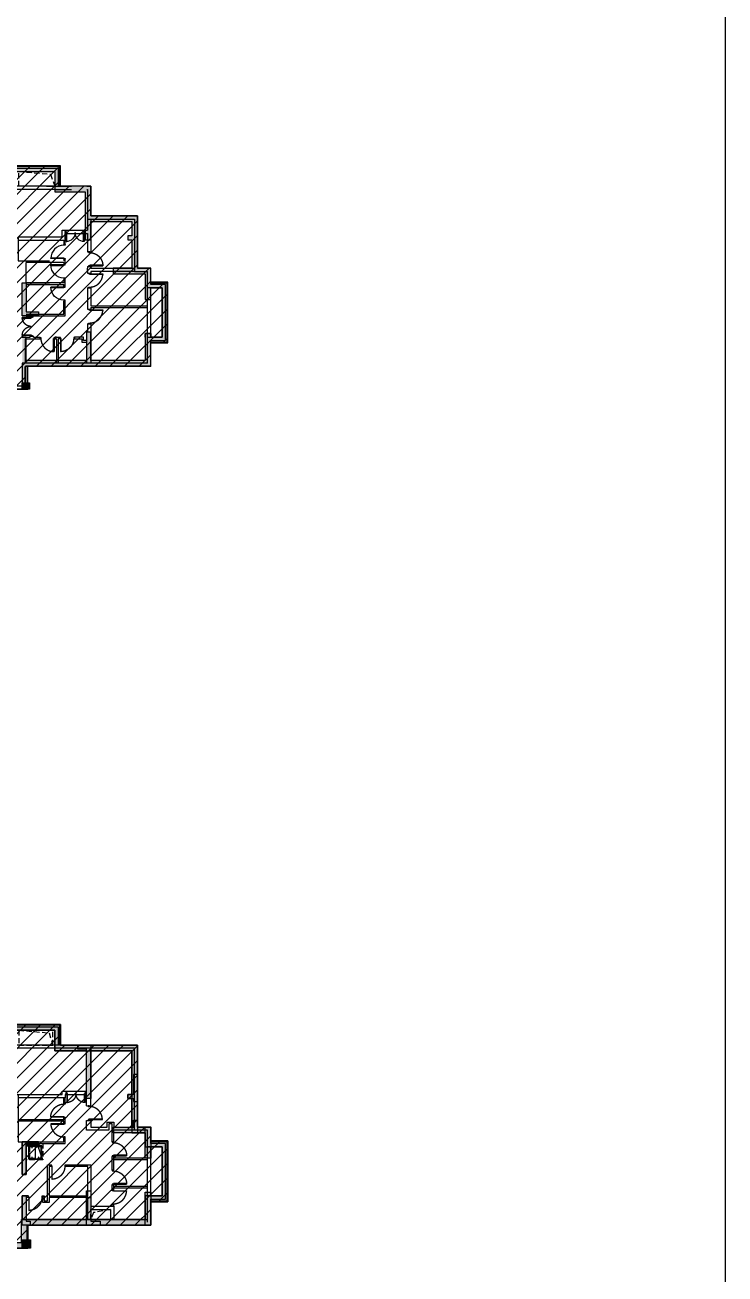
# Model space of a CAD drawing. Header units: millimetres. Extents: x 251690 to 518990, y -633409 to -276709.
# Drawn here: x 476310 to 518990, y -562570 to -486433 of the extents above; entities that cross this region are included whole.
import ezdxf
from ezdxf.xclip import XClip

# ---------------------------------------------------------------- set-up
doc = ezdxf.new("R2010")
doc.units = ezdxf.units.MM
doc.header["$LTSCALE"] = 100
doc.header["$XCLIPFRAME"] = 0
for name, pattern in [('X5-B2F$0$HIDDEN2', [4.7625, 3.175, -1.5875]), ('XA6-130-N-B2F$0$HIDDEN2', [4.7625, 3.175, -1.5875]), ('XA6-130-S-B2F$0$HIDDEN2', [4.7625, 3.175, -1.5875])]:
    doc.linetypes.add(name, pattern=pattern)
for name, color, linetype in [('-ACO-TTLB', 153, 'Continuous'), ('4#-HW-B2F$0$S-HATCH-X', 251, 'Continuous'), ('4#-W-B2F$0$S-COLUMN-S', 2, 'Continuous'), ('4#-W-B2F$0$S-WALL-S', 4, 'Continuous'), ('5#-HW-B2F$0$S-HATCH-X', 251, 'Continuous'), ('5#-W-B2F$0$S-COLUMN-S', 2, 'Continuous'), ('5#-W-B2F$0$S-WALL-S', 4, 'Continuous'), ('A-HATCH', 251, 'Continuous'), ('X4-B2F$0$A-DOOR', 190, 'Continuous'), ('X4-B2F$0$A-STAIR', 142, 'Continuous'), ('X4-B2F$0$A-WALL', 2, 'Continuous'), ('X5-B2F$0$A-CONC', 30, 'Continuous'), ('X5-B2F$0$A-DRAIN', 152, 'Continuous'), ('X5-B2F$0$A-HOLE-FLOR', 242, 'Continuous'), ('X5-B2F$0$A-LOWER', 131, 'X5-B2F$0$HIDDEN2'), ('X5-B2F$0$A-WALL', 2, 'Continuous'), ('X5-B2F$0$X23-BF$0$A-HATCH', 251, 'Continuous'), ('XA6-130-N-B2F$0$A-CONC', 30, 'Continuous'), ('XA6-130-N-B2F$0$A-DOOR', 190, 'Continuous'), ('XA6-130-N-B2F$0$A-STAIR', 142, 'Continuous'), ('XA6-130-N-B2F$0$A-VOID', 221, 'XA6-130-N-B2F$0$HIDDEN2'), ('XA6-130-N-B2F$0$A-WALL', 2, 'Continuous'), ('XA6-130-S-B2F$0$A-DOOR', 190, 'Continuous'), ('XA6-130-S-B2F$0$A-VOID', 221, 'XA6-130-S-B2F$0$HIDDEN2'), ('XA6-130-S-B2F$0$A-WALL', 2, 'Continuous'), ('xref(dwg引用图层)', 7, 'Continuous')]:
    doc.layers.add(name, color=color, linetype=linetype)
doc.layers.add('4#-HW-B2F$0$S-EDIT', color=241, linetype='Continuous', plot=False)
doc.layers.add('5#-HW-B2F$0$S-EDIT', color=241, linetype='Continuous', plot=False)
doc.layers.add('yichutu', color=7, linetype='Continuous', true_color=0xffffff, plot=False)

# ---------------------------------------------------------------- blocks, each defined once
blk = doc.blocks.new('*U105')
for points in [[(-900, 35), (-850, 35), (-850, -35), (-900, -35)], [(-50, 35), (0, 35), (0, -35), (-50, -35)], [(-85, -835), (-85, -35), (-50, -35), (-50, -835)]]:
    blk.add_lwpolyline(points, close=True)
blk.add_arc((-50, -35), 800, 180, 270)
blk = doc.blocks.new('*U104')
for points in [[(-900, 35), (-850, 35), (-850, -35), (-900, -35)], [(-50, 35), (0, 35), (0, -35), (-50, -35)], [(-85, -835), (-85, -35), (-50, -35), (-50, -835)]]:
    blk.add_lwpolyline(points, close=True)
blk.add_arc((-50, -35), 800, 180, 270)
blk = doc.blocks.new('*U109')
at = {"linetype": 'ByBlock', "lineweight": -2}
for points in [[(0, -35), (50, -35), (50, 35), (0, 35)], [(1150, -35), (1200, -35), (1200, 35), (1150, 35)], [(85, -585), (85, -35), (50, -35), (50, -585)], [(1115, -585), (1115, -35), (1150, -35), (1150, -585)]]:
    blk.add_lwpolyline(points, close=True, dxfattribs=at)
for centre, start, end in [((50, -35), 270, 0), ((1150, -35), 180, 270)]:
    blk.add_arc(centre, 550, start, end, dxfattribs=at)
blk = doc.blocks.new('XA6-130-S-B2F')
at = {"layer": 'XA6-130-S-B2F$0$A-VOID'}
blk.add_lwpolyline([(34630, 13190), (36563, 13024), (36830, 12290)], dxfattribs=at)
blk.add_lwpolyline([(34630, 13190), (36830, 13190), (36830, 12290), (34630, 12290)], close=True, dxfattribs=at)
at = {"layer": 'XA6-130-S-B2F$0$A-WALL'}
for points in [[(33030, 13390), (37030, 13390), (37030, 12290)], [(33030, 13190), (36830, 13190), (36830, 12090), (38820, 12090), (38820, 10290), (41680, 10290), (41680, 7090), (42480, 7090)], [(36830, 12290), (33840, 12290)], [(36330, 12290), (39020, 12290), (39020, 10490), (41880, 10490)], [(36830, 12090), (33840, 12090)], [(38820, 10290), (38820, 9600)], [(39020, 10490), (41880, 10490), (41880, 7290), (42680, 7290)], [(39020, 10290), (39020, 8290)], [(34590, 9210), (37320, 9210), (37320, 9600), (37520, 9600)], [(34590, 9210), (34590, 7740), (37420, 7740)], [(38720, 9600), (38820, 9600)], [(38720, 9400), (38820, 9400)], [(38820, 9400), (38820, 8290)], [(34590, 9010), (37420, 9010)], [(37420, 7640), (35090, 7640)], [(35090, 6390), (35090, 7640)], [(38820, 8290), (39020, 8290)], [(38820, 7390), (38820, 7290)], [(38820, 7390), (39020, 7390)], [(38820, 7090), (38820, 7290)], [(38820, 7090), (38820, 6990)], [(38820, 6990), (39020, 6990)], [(39020, 7390), (39020, 7290)], [(39020, 7290), (41680, 7290)], [(41680, 7090), (39020, 7090)], [(39020, 7090), (39020, 6990)], [(37420, 6640), (37420, 6390), (35090, 6390)], [(37420, 6100), (37420, 6290), (35090, 6290)], [(38820, 6090), (39020, 6090)], [(38820, 6090), (38820, 4800)], [(39020, 6090), (39020, 5000)], [(35090, 4490), (37420, 4490), (37420, 5200)], [(35530, 4390), (37520, 4390), (37520, 5200)], [(38820, 4800), (39020, 4800)], [(39020, 5000), (42480, 5000)], [(39020, 4900), (39020, 4800)], [(39020, 4900), (42480, 4900)], [(35090, 4390), (35330, 4390)], [(35330, 4340), (35330, 4390)], [(35330, 4340), (35530, 4340)], [(35530, 4340), (35530, 4390)], [(38820, 3900), (38820, 3400), (38770, 3400), (38770, 2890), (38570, 2890), (38570, 3090), (38030, 3090)], [(38820, 3900), (39020, 3900)], [(39020, 3900), (39020, 1510)], [(34840, 3090), (35330, 3090)], [(35330, 3090), (35330, 3140)], [(35330, 3140), (35530, 3140)], [(35530, 3090), (35530, 3140)], [(35530, 3090), (35930, 3090)], [(35930, 3090), (35930, 2990)], [(36830, 3090), (37130, 3090)], [(36830, 3090), (36830, 2990)], [(36930, 3090), (36830, 3090)], [(37130, 3090), (37130, 2990)], [(38030, 3090), (38030, 2990)], [(35020, 2990), (35930, 2990)], [(35020, 2990), (35020, 1510)], [(36830, 2990), (36930, 2990)], [(36930, 2990), (36830, 2990)], [(36930, 2990), (36930, 1510)], [(37130, 2990), (37030, 2990), (37030, 1510)], [(38030, 2990), (38470, 2990), (38470, 2790), (38770, 2790), (38770, 1510)], [(42480, 1510), (34840, 1510), (34840, 110), (32830, 110)], [(42680, 1310), (35040, 1310), (35040, -90), (32830, -90)]]:
    blk.add_lwpolyline(points, dxfattribs=at)
at = {"layer": 'XA6-130-S-B2F$0$A-DOOR', "xscale": -1}
for name, p, rotation in [('*U104', (38920, 7390), 90), ('*U109', (35430, 3140), 270)]:
    blk.add_blockref(name, p, dxfattribs=dict(at, rotation=rotation))
at = {"layer": 'XA6-130-S-B2F$0$A-DOOR', "rotation": 90}
for p in [(38920, 6990), (38920, 4800)]:
    blk.add_blockref('*U104', p, dxfattribs=at)
at = {"layer": 'XA6-130-S-B2F$0$A-DOOR'}
blk.add_blockref('*U105', (36830, 3040), dxfattribs=at)
at = {"layer": 'XA6-130-S-B2F$0$A-DOOR', "xscale": -1}
blk.add_blockref('*U105', (37130, 3040), dxfattribs=at)
blk = doc.blocks.new('*U90')
at = {"linetype": 'ByBlock', "lineweight": -2}
for points in [[(0, -35), (50, -35), (50, 35), (0, 35)], [(1150, -35), (1200, -35), (1200, 35), (1150, 35)], [(85, -585), (85, -35), (50, -35), (50, -585)], [(1115, -585), (1115, -35), (1150, -35), (1150, -585)]]:
    blk.add_lwpolyline(points, close=True, dxfattribs=at)
for centre, start, end in [((50, -35), 270, 0), ((1150, -35), 180, 270)]:
    blk.add_arc(centre, 550, start, end, dxfattribs=at)
blk = doc.blocks.new('*U89')
for points in [[(-815, 835), (-815, 35), (-850, 35), (-850, 835)], [(-850, -35), (-900, -35), (-900, 35), (-850, 35)], [(0, -35), (-50, -35), (-50, 35), (0, 35)]]:
    blk.add_lwpolyline(points, close=True)
blk.add_arc((-850, 35), 800, 0, 90)
blk = doc.blocks.new('X4-B2F')
at = {"layer": 'X4-B2F$0$A-STAIR'}
for points in [[(37470, 9600), (38670, 9600)], [(37470, 9400), (38670, 9400)]]:
    blk.add_lwpolyline(points, dxfattribs=at)
at = {"layer": 'X4-B2F$0$A-WALL'}
for points in [[(34590, 9210), (37270, 9210), (37270, 9600), (37470, 9600)], [(37470, 9600), (37470, 9400)], [(37470, 8740), (37470, 9400), (37470, 9400)], [(38670, 9600), (38820, 9600)], [(38670, 9600), (38670, 9400)], [(38670, 9400), (38820, 9400)], [(34590, 9010), (37370, 9010)], [(37370, 9010), (37370, 8740)], [(37370, 8740), (37470, 8740)], [(37370, 6640), (37370, 6390), (35090, 6390), (35090, 7640)], [(37370, 7640), (35090, 7640)], [(37370, 7840), (37370, 7740)], [(37370, 7840), (37470, 7840)], [(37370, 7640), (37370, 7540)], [(37470, 7540), (37470, 7840)], [(37370, 7540), (37470, 7540)], [(42480, 1500), (42480, 3090), (43380, 3090), (43380, 6090), (42480, 6090), (42480, 7100)], [(42680, 1300), (42680, 2890), (43580, 2890), (43580, 6290), (42680, 6290), (42680, 7300)], [(35090, 6290), (37370, 6290)], [(37370, 6640), (37470, 6640)], [(37370, 6190), (37370, 6290)], [(37370, 6190), (37470, 6190)], [(37470, 6190), (37470, 6640)], [(42480, 3090), (42480, 6090)], [(42680, 3090), (42680, 6090)], [(35090, 4490), (37370, 4490), (37370, 5290)], [(35530, 4390), (37470, 4390), (37470, 5290)], [(37370, 5290), (37470, 5290)]]:
    blk.add_lwpolyline(points, dxfattribs=at)
ref = blk.add_blockref('XA6-130-S-B2F', (0, 0))
XClip(ref).set_block_clipping_path([(37840.8996459641, 14900), (5163.8218483761, 14900), (5163.8218483761, 11389.0947545476), (6501.5974578339, 11389.0947545476), (6501.5974578339, 3910.0724223364), (3825.040564618, 3910.0724223364), (3825.040564618, 12434.2481995866), (3649.9999999999, 12434.2481995866), (3649.9999999999, 14900), (-1989.1636662642, 14900), (-1989.1636662642, -2000), (44579.9999999999, -2000), (44579.9999999999, 14900), (39354.7214943403, 14900), (39354.7214943403, 12434.2481995866), (38783.5944561776, 12434.2481995866), (38783.5944561776, 3910.0724223364), (36503.1240365063, 3910.0724223364), (36503.1240365063, 11389.0947545476), (37840.8996459641, 11389.0947545476)])
at = {"layer": 'X4-B2F$0$A-DOOR', "xscale": -1}
blk.add_blockref('*U90', (38670, 9500), dxfattribs=at)
at = {"layer": 'X4-B2F$0$A-DOOR', "rotation": 90}
blk.add_blockref('*U89', (37420, 8740), dxfattribs=at)
at = {"layer": 'X4-B2F$0$A-DOOR', "xscale": -1, "rotation": 90}
for p in [(37420, 6640), (37420, 5290)]:
    blk.add_blockref('*U89', p, dxfattribs=at)
blk = doc.blocks.new('*U74')
at = {"linetype": 'ByBlock', "lineweight": -2}
for points in [[(0, -35), (50, -35), (50, 35), (0, 35)], [(1150, -35), (1200, -35), (1200, 35), (1150, 35)], [(85, -585), (85, -35), (50, -35), (50, -585)], [(1115, -585), (1115, -35), (1150, -35), (1150, -585)]]:
    blk.add_lwpolyline(points, close=True, dxfattribs=at)
for centre, start, end in [((50, -35), 270, 0), ((1150, -35), 180, 270)]:
    blk.add_arc(centre, 550, start, end, dxfattribs=at)
blk = doc.blocks.new('*U66')
for points in [[(-850, 35), (-900, 35), (-900, -35), (-850, -35)], [(0, 35), (-50, 35), (-50, -35), (0, -35)], [(-815, -835), (-815, -35), (-850, -35), (-850, -835)]]:
    blk.add_lwpolyline(points, close=True)
blk.add_arc((-850, -35), 800, 270, 0)
blk = doc.blocks.new('*U67')
for points in [[(-850, 35), (-900, 35), (-900, -35), (-850, -35)], [(0, 35), (-50, 35), (-50, -35), (0, -35)], [(-815, -835), (-815, -35), (-850, -35), (-850, -835)]]:
    blk.add_lwpolyline(points, close=True)
blk.add_arc((-850, -35), 800, 270, 0)
blk = doc.blocks.new('*U71')
for points in [[(-900, 35), (-850, 35), (-850, -35), (-900, -35)], [(-50, 35), (0, 35), (0, -35), (-50, -35)], [(-85, -835), (-85, -35), (-50, -35), (-50, -835)]]:
    blk.add_lwpolyline(points, close=True)
blk.add_arc((-50, -35), 800, 180, 270)
blk = doc.blocks.new('*U75')
for points in [[(-900, 35), (-850, 35), (-850, -35), (-900, -35)], [(-50, 35), (0, 35), (0, -35), (-50, -35)], [(-85, -835), (-85, -35), (-50, -35), (-50, -835)]]:
    blk.add_lwpolyline(points, close=True)
blk.add_arc((-50, -35), 800, 180, 270)
blk = doc.blocks.new('XA6-130-N-B2F')
at = {"layer": 'XA6-130-N-B2F$0$A-CONC'}
for points in [[(42480, 7090), (41680, 7090), (41680, 12090), (41680, 12090), (41680, 12090), (32830, 12090), (32830, 14260)], [(42680, 7290), (41880, 7290), (41880, 12290), (41880, 12290), (41880, 12290), (33030, 12290), (33030, 14460)], [(33030, 13390), (37030, 13390), (37030, 12290)], [(33030, 13190), (36830, 13190), (36830, 12290)], [(7740, 260), (13560, 260), (13560, 1510), (29020, 1510), (29020, 260), (34790, 260), (34790, 1660), (42480, 1660)], [(7540, -90), (13760, -90), (13760, 1310), (28820, 1310), (28820, -90), (35140, -90), (35140, 1310), (42680, 1310)]]:
    blk.add_lwpolyline(points, dxfattribs=at)
at = {"layer": 'XA6-130-N-B2F$0$A-STAIR'}
for points in [[(37520, 9470), (38720, 9470)], [(37520, 9270), (38720, 9270)]]:
    blk.add_lwpolyline(points, dxfattribs=at)
at = {"layer": 'XA6-130-N-B2F$0$A-VOID'}
for points in [[(36700, 13190), (34630, 13190), (34630, 12290), (36700, 12290)], [(39020, 2260), (40220, 2260), (40220, 1660), (39020, 1660)]]:
    blk.add_lwpolyline(points, close=True, dxfattribs=at)
for points in [[(34630, 13190), (36485, 13024), (36700, 12290)], [(40220, 2260), (39193, 2073), (39020, 1660)]]:
    blk.add_lwpolyline(points, dxfattribs=at)
at = {"layer": 'XA6-130-N-B2F$0$A-WALL'}
for points in [[(36830, 12290), (33840, 12290)], [(36830, 12290), (33840, 12290)], [(36830, 12090), (33840, 12090)], [(36830, 12090), (33840, 12090)], [(38770, 8590), (38770, 12090)], [(39020, 8590), (39020, 12090)], [(33840, 9270), (34590, 9270), (34590, 6390), (37370, 6390), (37370, 6640)], [(34590, 9270), (37270, 9270), (37270, 9470), (37520, 9470), (37520, 9270), (37470, 9270), (37470, 9070), (34590, 9070)], [(38720, 9470), (38770, 9470)], [(38720, 9470), (38720, 9270)], [(38720, 9270), (38770, 9270)], [(37370, 8740), (37370, 9070)], [(37470, 8740), (37370, 8740)], [(37470, 8740), (37470, 9070)], [(38770, 8590), (39020, 8590)], [(34590, 7740), (37370, 7740), (37370, 7840)], [(37370, 7540), (37370, 7640), (34590, 7640)], [(37470, 7840), (37370, 7840)], [(37470, 7540), (37470, 7840)], [(38770, 7690), (39020, 7690)], [(41680, 7090), (40320, 7090), (40320, 7490), (40120, 7490), (40120, 7090), (38770, 7090), (38770, 7690)], [(39020, 7690), (39020, 7290), (40020, 7290), (40020, 7590), (40420, 7590), (40420, 7290), (41680, 7290)], [(37470, 7540), (37370, 7540)], [(40320, 6390), (40320, 7090)], [(40420, 6390), (40420, 7090)], [(35090, 6290), (37470, 6290), (37470, 6640)], [(37470, 6640), (37370, 6640)], [(40420, 6390), (40320, 6390)], [(40320, 4660), (40320, 5490)], [(40420, 5490), (40320, 5490)], [(40420, 4660), (40420, 5490)], [(42480, 5390), (40420, 5390)], [(38840, 2990), (36490, 2990), (36490, 2690), (36090, 2690), (36090, 3090), (36190, 3090), (36190, 2790), (36390, 2790), (36390, 4990), (36590, 4990)], [(36590, 4890), (36490, 4890), (36490, 3090), (38840, 3090)], [(36590, 4990), (36590, 4890)], [(37490, 4990), (39020, 4990), (39020, 1660)], [(37490, 4990), (37490, 4890)], [(38840, 1660), (38840, 4890), (37490, 4890)], [(40420, 4660), (40320, 4660)], [(42480, 5290), (40420, 5290)], [(35190, 3090), (34840, 3090), (34840, 1660)], [(35190, 3090), (35190, 2990)], [(36090, 3090), (36090, 2990)], [(40320, 3460), (40320, 3760)], [(40420, 3760), (40320, 3760)], [(40420, 3460), (40320, 3460)], [(40420, 3460), (40420, 3760)], [(42480, 3660), (40420, 3660)], [(42480, 3560), (40420, 3560)], [(35190, 2990), (35090, 2990), (35090, 1660)], [(38840, 1660), (38840, 2990)], [(39020, 2460), (40420, 2460), (40420, 1660)], [(40320, 2460), (40320, 2560)], [(40420, 2560), (40320, 2560)], [(40420, 2460), (40420, 2560)], [(39020, 2260), (40220, 2260), (40220, 1660)]]:
    blk.add_lwpolyline(points, dxfattribs=at)
at = {"layer": 'XA6-130-N-B2F$0$A-DOOR', "xscale": -1}
for name, p in [('*U74', (38720, 9370)), ('*U71', (36590, 4940)), ('*U71', (35190, 3040))]:
    blk.add_blockref(name, p, dxfattribs=at)
for name, p, rotation in [('*U67', (37420, 8740), 270), ('*U75', (40370, 5490), 90), ('*U75', (40370, 3760), 90)]:
    blk.add_blockref(name, p, dxfattribs=dict(at, rotation=rotation))
at = {"layer": 'XA6-130-N-B2F$0$A-DOOR'}
for name, p, rotation in [('*U66', (38895, 8590), 90), ('*U67', (37420, 6640), 270), ('*U75', (40370, 3460), 90)]:
    blk.add_blockref(name, p, dxfattribs=dict(at, rotation=rotation))
blk = doc.blocks.new('*U112')
at = {"layer": 'X5-B2F$0$A-DRAIN'}
blk.add_lwpolyline([(50, 50), (50, 850), (850, 850), (850, 50)], close=True, dxfattribs=at)
at = {"layer": 'X5-B2F$0$A-HOLE-FLOR'}
blk.add_lwpolyline([(0, 0), (270, 817), (1000, 1000)], dxfattribs=at)
for points in [[(65, 835), (450, 835), (450, 65), (65, 65)], [(835, 835), (450, 835), (450, 65), (835, 65)]]:
    blk.add_lwpolyline(points, close=True, dxfattribs=at)
at = {"layer": 'X5-B2F$0$A-LOWER'}
for points in [[(0, 1000), (0, 0), (1000, 0), (1000, 1000), (0, 1000)], [(100, 100), (100, 800), (800, 800), (800, 100), (100, 100)]]:
    blk.add_lwpolyline(points, dxfattribs=at)
at = {"layer": 'X5-B2F$0$X23-BF$0$A-HATCH'}
blk.add_lwpolyline([(65, 65), (65, 835), (835, 835), (835, 65)], close=True, dxfattribs=at)
for centre in [(242, 745), (242, 155), (657, 745), (657, 155)]:
    blk.add_circle(centre, 8, dxfattribs=at)
blk = doc.blocks.new('X5-B2F')
at = {"layer": 'X5-B2F$0$A-CONC'}
for points in [[(42480, 1500), (42480, 3090), (43380, 3090), (43380, 6090), (42480, 6090), (42480, 7100)], [(42680, 1300), (42680, 2890), (43580, 2890), (43580, 6290), (42680, 6290), (42680, 7300)]]:
    blk.add_lwpolyline(points, dxfattribs=at)
at = {"layer": 'X5-B2F$0$A-WALL'}
for points in [[(42480, 3090), (42480, 6090)], [(42680, 3090), (42680, 6090)]]:
    blk.add_lwpolyline(points, dxfattribs=at)
ref = blk.add_blockref('XA6-130-N-B2F', (0, 0))
XClip(ref).set_block_clipping_path([(25390.000000001, -4200), (25390.000000001, 3089.9999999995), (25090.000000001, 3089.9999999995), (25090.000000001, -4200), (17489.9999999991, -4200), (17489.9999999991, 3089.9999999995), (17189.9999999991, 3089.9999999995), (17189.9999999991, -4200), (-4200, -4200), (-4200, 17100), (46779.9999999999, 17100), (46779.9999999999, -4200)])
at = {"layer": 'X5-B2F$0$A-LOWER', "xscale": -1}
blk.add_blockref('*U112', (36090, 5290), dxfattribs=at)
blk = doc.blocks.new('5#-HW-B2F')
at = {"layer": '5#-HW-B2F$0$S-HATCH-X'}
for points in [[(33080, 13190), (36830, 13190), (36830, 11940), (36880, 11940), (39020, 11940), (41530, 11940), (41530, 7300), (41530, 6940), (42330, 6940), (42330, 6090), (43380, 6090), (43380, 3090), (42330, 3090), (42330, 1660), (34840, 1660), (34840, 260), (29020, 260), (29020, 1660), (13560, 1660), (13560, 260), (7740, 260), (7740, 1660), (150, 1660), (150, 7290), (-200, 7290), (-200, 1310), (7390, 1310), (7390, -90), (13910, -90), (13910, 1310), (28670, 1310), (28670, -90), (35190, -90), (35190, 1310), (42680, 1310), (42680, 2740), (43730, 2740), (43730, 6440), (42680, 6440), (42680, 7290), (41880, 7290), (41880, 7300), (41880, 12290), (39020, 12290), (37180, 12290), (37180, 12300), (37180, 13540), (33080, 13540)], [(38770, 9020), (38770, 12040), (38240, 12040), (38240, 12290), (39020, 12290), (39020, 9020)], [(41630, 9270), (41280, 9270), (41280, 9020), (41630, 9020), (41630, 8840), (41880, 8840), (41880, 10490), (41630, 10490)], [(40380, 6940), (40380, 7110), (40380, 7290), (41630, 7290), (41630, 7710), (41880, 7710), (41880, 6940)], [(42330, 5390), (42330, 7290), (42680, 7290), (42680, 5390)], [(35090, 6390), (34840, 6390), (34840, 4390), (35090, 4390)], [(35090, 6390), (35090, 6140), (35840, 6140), (35840, 6390)], [(35320, 1560), (35320, 1310), (34840, 1310), (34840, 3090), (35090, 3090), (35090, 1560)], [(42330, 1310), (42330, 3310), (42680, 3310), (42680, 1310)], [(39590, 1560), (39590, 1310), (38770, 1310), (38770, 3000), (39020, 3000), (39020, 1560)], [(34840, 410), (35340, 410), (35340, -90), (34840, -90)]]:
    blk.add_hatch(color=256, dxfattribs=at).paths.add_polyline_path(points)
at = {"layer": '5#-HW-B2F$0$S-EDIT'}
for points in [[(33080, 13190), (36830, 13190), (36830, 11940), (36880, 11940), (39020, 11940), (41530, 11940), (41530, 7300), (41530, 6940), (42330, 6940), (42330, 6090), (43380, 6090), (43380, 3090), (42330, 3090), (42330, 1660), (34840, 1660)], [(28670, -90), (35190, -90), (35190, 1310), (42680, 1310), (42680, 2740), (43730, 2740), (43730, 6440), (42680, 6440), (42680, 7290), (41880, 7290), (41880, 7300), (41880, 12290), (39020, 12290), (37180, 12290), (37180, 12300), (37180, 13540), (33080, 13540)]]:
    blk.add_lwpolyline(points, dxfattribs=at)
for points in [[(38770, 9020), (38770, 12040), (38240, 12040), (38240, 12290), (39020, 12290), (39020, 9020)], [(41630, 9270), (41280, 9270), (41280, 9020), (41630, 9020), (41630, 8840), (41880, 8840), (41880, 10490), (41630, 10490)], [(40380, 6940), (40380, 7110), (40380, 7110), (40380, 7290), (41630, 7290), (41630, 7710), (41880, 7710), (41880, 6940)], [(42330, 5390), (42330, 7290), (42680, 7290), (42680, 5390)], [(35090, 6390), (34840, 6390), (34840, 4390), (35090, 4390)], [(35090, 6390), (35090, 6140), (35840, 6140), (35840, 6390)], [(35320, 1560), (35320, 1310), (34840, 1310), (34840, 3090), (35090, 3090), (35090, 1560)], [(42330, 1310), (42330, 3310), (42680, 3310), (42680, 1310)], [(39590, 1560), (39590, 1310), (38770, 1310), (38770, 3000), (39020, 3000), (39020, 1560)], [(34840, 410), (35340, 410), (35340, -90), (34840, -90)]]:
    blk.add_lwpolyline(points, close=True, dxfattribs=at)
blk = doc.blocks.new('4#-HW-B2F')
at = {"layer": '4#-HW-B2F$0$S-HATCH-X'}
for points in [[(35190, 1310), (42680, 1310), (42680, 2740), (43730, 2740), (43730, 6440), (42680, 6440), (42680, 7290), (41880, 7290), (41880, 10490), (39020, 10490), (39020, 12290), (37180, 12290), (37180, 13540), (33180, 13540), (33180, 14610), (29870, 14610), (29870, 12290), (24840, 12290), (24840, 10490), (21980, 10490), (21980, 7300), (20600, 7300), (20600, 10490), (17740, 10490), (17740, 12290), (12710, 12290), (12710, 14610), (9400, 14610), (9400, 13540), (5530, 13540), (5530, 12290), (3560, 12290), (3560, 10490), (950, 10490), (700, 10490), (700, 8840), (950, 8840), (950, 9020), (1300, 9020), (1300, 9270), (950, 9270), (950, 10140), (3560, 10140), (3560, 9020), (3910, 9020), (3910, 10140), (3910, 11940), (5880, 11940), (5880, 13190), (9400, 13190), (9400, 12290), (8690, 12290), (8690, 11740), (8940, 11740), (8940, 12040), (9750, 12040), (9750, 13190), (9750, 14260), (12360, 14260), (12360, 11940), (17390, 11940), (17390, 10140), (17390, 9020), (17740, 9020), (17740, 10140), (20250, 10140), (20250, 9270), (20000, 9270), (20000, 9020), (20250, 9020), (20250, 6950), (22330, 6950), (22330, 9020), (22580, 9020), (22580, 9270), (22330, 9270), (22330, 10140), (24840, 10140), (24840, 9020), (25190, 9020), (25190, 10140), (25190, 11940), (30220, 11940), (30220, 14260), (32830, 14260), (32830, 13190), (32830, 12040), (33640, 12040), (33640, 11740), (33890, 11740), (33890, 12290), (33180, 12290), (33180, 13190), (36830, 13190), (36830, 11940), (38670, 11940), (38670, 10140), (38670, 9020), (39020, 9020), (39020, 10140), (41530, 10140), (41530, 9270), (41280, 9270), (41280, 9020), (41530, 9020), (41530, 7290), (40380, 7290), (40380, 7010), (40380, 6940), (41530, 6940), (42330, 6940), (42330, 6090), (42330, 5390), (42680, 5390), (42680, 6090), (43380, 6090), (43380, 3090), (42680, 3090), (42680, 3310), (42330, 3310), (42330, 3090), (42330, 1660), (39020, 1660), (39020, 3400), (38770, 3400), (38770, 1660), (35090, 1660), (35090, 3090), (34840, 3090), (34840, 1660), (34840, 310), (35190, 310)], [(35840, 4640), (35090, 4640), (35090, 6390), (34840, 6390), (34840, 4390), (35090, 4390), (35840, 4390)], [(35290, 310), (34840, 310), (34840, 260), (34840, -90), (35290, -90)]]:
    blk.add_hatch(color=256, dxfattribs=at).paths.add_polyline_path(points)
at = {"layer": '4#-HW-B2F$0$S-EDIT'}
blk.add_line((39020, 12290), (39020, 10490), dxfattribs=at)
for points in [[(33180, 13190), (36830, 13190), (36830, 11940), (38670, 11940), (38670, 10140), (38670, 9020), (39020, 9020), (39020, 10140), (41530, 10140), (41530, 9270), (41280, 9270), (41280, 9020), (41530, 9020), (41530, 7290), (40380, 7290), (40380, 7010), (40380, 7010), (40380, 6940), (41530, 6940), (42330, 6940), (42330, 6090), (42330, 5390), (42680, 5390), (42680, 6090), (43380, 6090), (43380, 3090), (42680, 3090), (42680, 3310), (42330, 3310), (42330, 3090), (42330, 1660), (39020, 1660), (39020, 3400), (38770, 3400), (38770, 1660), (35090, 1660), (35090, 3090), (34840, 3090)], [(33150, -90), (35190, -90), (35190, 310), (35190, 1310), (42680, 1310), (42680, 2740), (43730, 2740), (43730, 6440), (42680, 6440), (42680, 7290), (41880, 7290), (41880, 7290), (41880, 10490), (39020, 10490), (39020, 12290), (37180, 12290), (37180, 13540), (33180, 13540)], [(35090, 4390), (34840, 4390), (34840, 6390), (35090, 6390), (35090, 4640), (35840, 4640), (35840, 4390), (35090, 4390)], [(42330, 3090), (42330, 3310), (42680, 3310), (42680, 3090)]]:
    blk.add_lwpolyline(points, dxfattribs=at)
blk.add_lwpolyline([(34840, 310), (35290, 310), (35290, -90), (34840, -90)], close=True, dxfattribs=at)
blk = doc.blocks.new('4#-W-B2F')
at = {"layer": '4#-W-B2F$0$S-COLUMN-S'}
blk.add_lwpolyline([(34840, 310), (35290, 310), (35290, -90), (34840, -90)], close=True, dxfattribs=at)
at = {"layer": '4#-W-B2F$0$S-WALL-S', "color": 0, "linetype": 'ByBlock', "lineweight": -2}
blk.add_line((39020, 12290), (39020, 10490), dxfattribs=at)
for points in [[(33180, 13190), (36830, 13190), (36830, 11940), (38670, 11940), (38670, 10140), (38670, 9020), (39020, 9020), (39020, 10140), (41530, 10140), (41530, 9270), (41280, 9270), (41280, 9020), (41530, 9020), (41530, 7290), (40380, 7290), (40380, 7010), (40380, 7010), (40380, 6940), (41530, 6940), (42330, 6940), (42330, 6090), (42330, 5390), (42680, 5390), (42680, 6090), (43380, 6090), (43380, 3090), (42680, 3090), (42680, 3310), (42330, 3310), (42330, 3090), (42330, 1660), (39020, 1660), (39020, 3400), (38770, 3400), (38770, 1660), (35090, 1660), (35090, 3090), (34840, 3090)], [(33150, -90), (35190, -90), (35190, 310), (35190, 1310), (42680, 1310), (42680, 2740), (43730, 2740), (43730, 6440), (42680, 6440), (42680, 7290), (41880, 7290), (41880, 7290), (41880, 10490), (39020, 10490), (39020, 12290), (37180, 12290), (37180, 13540), (33180, 13540)], [(35090, 4390), (34840, 4390), (34840, 6390), (35090, 6390), (35090, 4640), (35840, 4640), (35840, 4390), (35090, 4390)], [(42330, 3090), (42330, 3310), (42680, 3310), (42680, 3090)]]:
    blk.add_lwpolyline(points, dxfattribs=at)
blk = doc.blocks.new('5#-W-B2F')
at = {"layer": '5#-W-B2F$0$S-COLUMN-S'}
blk.add_lwpolyline([(34840, 410), (35340, 410), (35340, -90), (34840, -90)], close=True, dxfattribs=at)
at = {"layer": '5#-W-B2F$0$S-WALL-S', "color": 0, "linetype": 'ByBlock', "lineweight": -2}
blk.add_line((42680, 7290), (42680, 6440), dxfattribs=at)
for points in [[(33180, 13540), (37180, 13540), (37180, 12300), (37180, 12290), (39020, 12290), (41880, 12290), (41880, 7300), (41880, 7290), (42680, 7290), (42680, 6440), (43730, 6440), (43730, 2740), (42680, 2740), (42680, 1310), (35190, 1310), (35190, -90), (28670, -90)], [(34840, 3090), (35090, 3090), (35090, 1660), (38770, 1660), (38770, 3400), (39020, 3400), (39020, 1660), (42330, 1660), (42330, 3090), (42330, 3310), (42680, 3310), (42680, 3090), (43380, 3090), (43380, 6090), (42680, 6090), (42680, 5390), (42330, 5390), (42330, 6090), (42330, 6940), (41530, 6940), (40380, 6940), (40380, 7110), (40380, 7110), (40380, 7290), (41530, 7290), (41530, 7300), (41530, 9020), (41280, 9020), (41280, 9270), (41530, 9270), (41530, 11940), (39020, 11940), (39020, 9020), (38770, 9020), (38770, 11940), (36880, 11940), (36830, 11940), (36830, 13190), (33080, 13190)], [(34840, 6140), (34840, 6390), (35840, 6390), (35840, 6140), (35090, 6140), (35090, 4390), (34840, 4390), (34840, 6390), (35090, 6390)], [(42680, 2740), (42680, 1310), (42430, 1310)]]:
    blk.add_lwpolyline(points, dxfattribs=at)
blk = doc.blocks.new('BF2')
at = {"layer": 'xref(dwg引用图层)'}
for name, p in [('4#-HW-B2F', (141300, 91450)), ('4#-W-B2F', (141300, 91450)), ('5#-HW-B2F', (141300, 39100)), ('5#-W-B2F', (141300, 39100))]:
    blk.add_blockref(name, p, dxfattribs=at)
blk = doc.blocks.new('yct-1189-841-356700-252300-300-0.0')
at = {"layer": 'yichutu', "color": 7, "true_color": 0xffffff}
blk.add_lwpolyline([(0, 0), (0, 252300), (356700, 252300), (356700, 0)], close=True, dxfattribs=at)
blk = doc.blocks.new('B2Fdt')
at = {"layer": 'A-HATCH'}
h = blk.add_hatch(dxfattribs=at)
h.set_pattern_fill('ANSI31', color=256, scale=200)
h.paths.add_polyline_path([(144860, 92760), (148790, 92760), (148790, 91360), (155260, 91360), (155260, 91760), (155110, 91759), (155110, 92758), (170070, 92754), (170070, 91360), (176330, 91359), (176330, 92759), (183980, 92760), (183980, 94239), (184980, 94239), (184980, 97839), (183980, 97839), (183980, 98739), (183180, 98739), (183180, 101939), (180320, 101939), (180320, 103739), (178430, 103739), (178430, 104939), (174430, 104940), (174430, 106009), (171220, 106009), (171220, 103740), (166140, 103740), (166140, 101940), (163280, 101939), (163280, 98740), (161900, 98750), (161900, 101939), (159040, 101940), (159040, 103740), (153960, 103740), (153960, 106009), (150750, 106009), (150750, 104950), (146850, 104950), (146850, 103740), (144850, 103740), (144850, 101939), (142000, 101950), (142000, 98760), (144860, 98739)])
h = blk.add_hatch(dxfattribs=at)
h.set_pattern_fill('ANSI31', color=256, scale=200)
h.paths.add_polyline_path([(183980, 40410), (183980, 41890), (184980, 41890), (184980, 45490), (183980, 45490), (183980, 46390), (183180, 46390), (183180, 51390), (178430, 51390), (178430, 52590), (174380, 52590), (174380, 53610), (171270, 53610), (171270, 51390), (153910, 51390), (153910, 53610), (150800, 53610), (150800, 52475), (146980, 52490), (146980, 51390), (141400, 51390), (141400, 52370), (141050, 52370), (141050, 42100), (141200, 42100), (141200, 40410), (148740, 40410), (148740, 39010), (155160, 39010), (155160, 40410), (170020, 40410), (170020, 39010), (176440, 39010), (176440, 40410)])
for points in [[(170070, 91360), (176330, 91359), (176330, 92759), (183980, 92760), (183980, 94239), (184980, 94239), (184980, 97839), (183980, 97839), (183980, 98739), (183180, 98739), (183180, 101939), (180320, 101939), (180320, 103739), (178430, 103739), (178430, 104939), (174430, 104940)], [(170020, 39010), (176440, 39010), (176440, 40410), (183980, 40410), (183980, 41890), (184980, 41890), (184980, 45490), (183980, 45490), (183980, 46390), (183180, 46390), (183180, 51390), (178430, 51390), (178430, 52590), (174380, 52590)]]:
    blk.add_lwpolyline(points, dxfattribs=at)

msp = doc.modelspace()

# ---------------------------------------------------------------- block references
at = {"layer": '-ACO-TTLB'}
for name in ['BF2', 'B2Fdt']:
    msp.add_blockref(name, (300000, -600000), dxfattribs=at)
at = {"layer": 'xref(dwg引用图层)'}
for name, p in [('X4-B2F', (441300, -508550)), ('X5-B2F', (441300, -560900))]:
    msp.add_blockref(name, p, dxfattribs=at)
at = {"layer": 'yichutu', "rotation": 90}
msp.add_blockref('yct-1189-841-356700-252300-300-0.0', (518989.9, -633408.6), dxfattribs=at)

doc.saveas('drawing.dxf')
